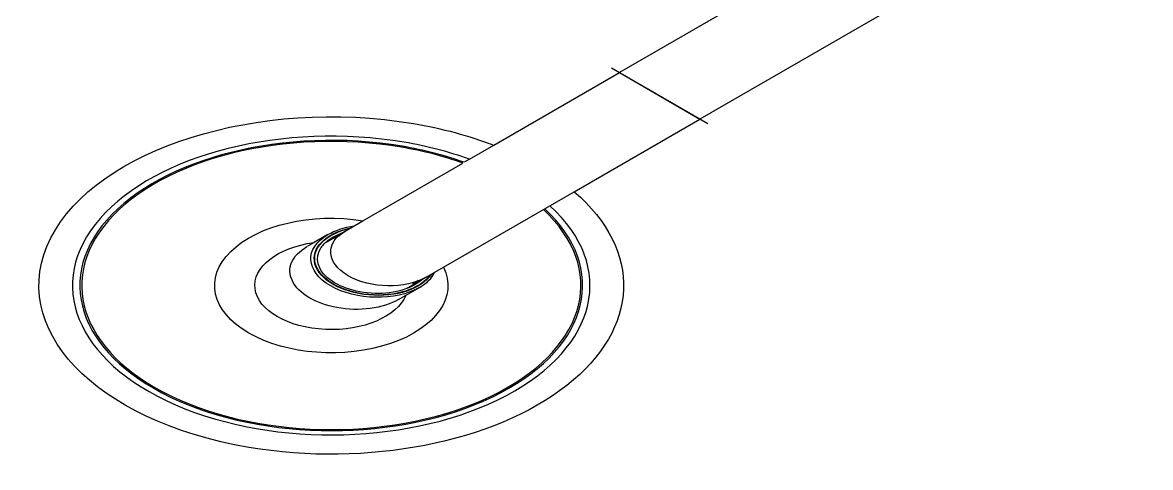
# Model space of a CAD drawing. Header units: millimetres. Extents: x 474.7 to 528.3, y 13.1 to 23.5.
# Drawn here: x 486.5196 to 486.7243, y 15.9634 to 16.0442 of the extents above; entities that cross this region are included whole.
import ezdxf

# ---------------------------------------------------------------- set-up
doc = ezdxf.new("R2010")
doc.units = ezdxf.units.MM
doc.header["$LTSCALE"] = 2.5
doc.linetypes.add('DASHDOT', pattern=[1, 0.5, -0.25, 0, -0.25])
doc.layers.add('I-ARQ', color=8, linetype='Continuous')

msp = doc.modelspace()

# ---------------------------------------------------------------- linework, layer by layer
at = {"layer": 'I-ARQ', "extrusion": (0, 0.816497, 0.57735), "elevation": 18.4217}
for points in [[(-486.70972, -1.80308), (-486.62796, -1.72132)], [(-486.72434, -1.78846), (-486.64257, -1.7067)]]:
    msp.add_lwpolyline(points, dxfattribs=at)
at = {"layer": 'I-ARQ', "linetype": 'DASHDOT', "ltscale": 0.30975, "extrusion": (0, 0.816497, 0.57735), "elevation": 18.4217}
msp.add_lwpolyline([(-486.64403, -1.70524), (-486.62649, -1.72278)], dxfattribs=at)
at = {"layer": 'I-ARQ', "ltscale": 0.06322, "extrusion": (0, 0.816497, 0.57735), "elevation": 18.4217}
for points in [[(-486.60515, -1.69851), (-486.62796, -1.72132)], [(-486.61976, -1.68389), (-486.64257, -1.7067)], [(-486.60073, -1.69409), (-486.60515, -1.69851)], [(-486.59603, -1.66016), (-486.61976, -1.68389)], [(-486.5747, -1.66806), (-486.58141, -1.67477)], [(-486.58932, -1.65344), (-486.59603, -1.66016)]]:
    msp.add_lwpolyline(points, dxfattribs=at)
at = {"layer": 'I-ARQ', "ltscale": 0.258125, "extrusion": (0, 0.816497, 0.57735), "elevation": 18.4217}
msp.add_lwpolyline([(-486.62796, -1.72132), (-486.64257, -1.7067)], dxfattribs=at)
at = {"layer": 'I-ARQ', "extrusion": (0, 0.816497, 0.57735), "elevation": 18.4217}
for points in [[(-486.61976, -1.68389, -0.700978), (-486.56072, -1.60349, -1), (-486.59059, -1.70531, -0.07613), (-486.60515, -1.69851)], [(-486.60073, -1.69409, 0.06962), (-486.58887, -1.69945, 5.480122), (-486.61535, -1.67947)], [(-486.59603, -1.66016, -3.836175), (-486.58141, -1.67477)], [(-486.58916, -1.65127, -1.802734), (-486.57253, -1.66791)]]:
    msp.add_lwpolyline(points, format="xyb", dxfattribs=at)
at = {"layer": 'I-ARQ', "ltscale": 0.06322, "extrusion": (0, 0.816497, 0.57735), "elevation": 18.4217}
for points in [[(-486.60073, -1.69409), (-486.59977, -1.69313, 0.067971), (-486.5885, -1.69818, 5.429636), (-486.61439, -1.67851)], [(-486.58141, -1.67477), (-486.59953, -1.69289, 0.067551), (-486.58841, -1.69787, 5.416932), (-486.61415, -1.67828)]]:
    msp.add_lwpolyline(points, format="xyb", dxfattribs=at)
at = {"layer": 'I-ARQ', "ltscale": 0.067121, "extrusion": (0, 0.816497, 0.57735), "elevation": 18.4217}
for points in [[(-486.57505, -1.67042), (-486.57253, -1.66791)], [(-486.57253, -1.66791), (-486.57125, -1.66662)]]:
    msp.add_lwpolyline(points, dxfattribs=at)
at = {"layer": 'I-ARQ', "ltscale": 0.067122, "extrusion": (0, 0.816497, 0.57735), "elevation": 18.4217}
msp.add_lwpolyline([(-486.58788, -1.64999), (-486.59176, -1.65387, 0.128945), (-486.59441, -1.65854)], format="xyb", dxfattribs=at)
at = {"layer": 'I-ARQ', "extrusion": (5.55112e-17, -0.816497, -0.57735)}
for centre, major_axis, ratio, start_param, end_param in [((486.58349, 16.00094, 9.27857), (-0.00796, 0.0046, -0.0065), 0.939693, 2.733002, 6.691777), ((486.58336, 16.00087, 9.27867), (-0.00832, 0.0048, -0.00679), 0.939692, 3.141597, 6.283189), ((486.58559, 16.00216, 9.27685), (-0.00731, 0.00422, -0.00597), 0.939693, 3.141593, 6.283185)]:
    msp.add_ellipse(centre, major_axis=major_axis, ratio=ratio, start_param=start_param, end_param=end_param, dxfattribs=at)
at = {"layer": 'I-ARQ', "extrusion": (1.66533e-16, -0.816497, -0.57735)}
msp.add_ellipse((486.58349, 16.00094, 9.27857), major_axis=(-0.00789, 0.00456, -0.00644), ratio=0.939693, start_param=2.754135, end_param=6.670643, dxfattribs=at)
at = {"layer": 'I-ARQ', "extrusion": (2.77556e-17, -0.816497, -0.57735)}
msp.add_ellipse((486.58336, 16.00087, 9.27867), major_axis=(-0.00831, 0.00481, -0.0068), ratio=0.942388, start_param=-0.000819, end_param=0.496805, dxfattribs=at)
at = {"layer": 'I-ARQ', "extrusion": (2.77556e-16, -0.816497, -0.57735)}
msp.add_ellipse((486.5834, 16.00089, 9.27864), major_axis=(0.00746, -0.00431, 0.00609), ratio=0.939693, start_param=1.070796, end_param=3.141564, dxfattribs=at)
at = {"layer": 'I-ARQ', "extrusion": (1.38778e-16, -0.816497, -0.57735)}
msp.add_ellipse((486.5834, 16.00089, 9.27864), major_axis=(-0.00746, 0.00431, -0.00609), ratio=0.939693, start_param=-0.000029, end_param=0.199444, dxfattribs=at)
at = {"layer": 'I-ARQ', "extrusion": (0, -0.816497, -0.57735)}
for centre, major_axis, ratio, start_param, end_param in [((486.583, 16.00066, 9.27896), (0.01021, 0), 1, 3.953679, 4.114696), ((486.57956, 15.99868, 9.28177), (-0.00832, 0.0048, -0.00679), 0.939693, 4.212389, 6.283156), ((486.583, 16.00066, 9.27896), (0, 0.0059, -0.00834), 1, 2.168494, 2.329509)]:
    msp.add_ellipse(centre, major_axis=major_axis, ratio=ratio, start_param=start_param, end_param=end_param, dxfattribs=at)
at = {"layer": 'I-ARQ', "extrusion": (1.11022e-16, -0.816497, -0.57735)}
msp.add_ellipse((486.5834, 16.00089, 9.27864), major_axis=(0.00746, -0.00431, 0.00609), ratio=0.939693, start_param=-0.000029, end_param=1.070796, dxfattribs=at)
at = {"layer": 'I-ARQ', "extrusion": (-8.32667e-17, -0.816497, -0.57735)}
msp.add_ellipse((486.5834, 16.00089, 9.27864), major_axis=(-0.00746, 0.00431, -0.00609), ratio=0.939693, start_param=2.942153, end_param=3.141564, dxfattribs=at)
at = {"layer": 'I-ARQ', "extrusion": (-2.77556e-17, -0.816497, -0.57735)}
msp.add_ellipse((486.57956, 15.99868, 9.28177), major_axis=(-0.00832, 0.0048, -0.00679), ratio=0.939693, start_param=3.141564, end_param=4.212389, dxfattribs=at)

doc.saveas('drawing.dxf')
